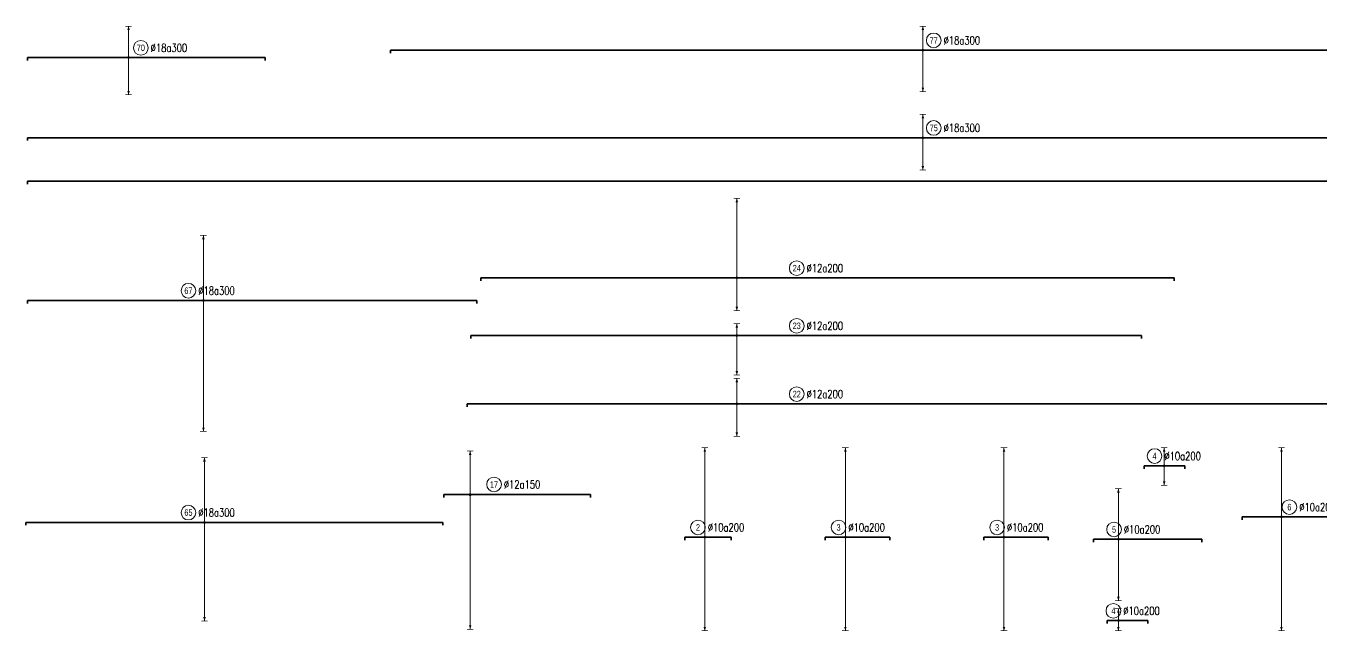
# Model space of a CAD drawing. Header units: millimetres. Extents: x -415354 to 592036, y -374841 to 139309.
# Drawn here: x 3330 to 82499, y 52380 to 89420 of the extents above; entities that cross this region are included whole.
import ezdxf
from ezdxf.enums import TextEntityAlignment as Align

# ---------------------------------------------------------------- set-up
doc = ezdxf.new("R2010")
doc.units = ezdxf.units.MM
doc.header["$MEASUREMENT"] = 0
for name, color, linetype, lineweight in [('NDC_S_DIM', 1, 'Continuous', 15), ('NDC_S_REBAR', 4, 'Continuous', 35), ('NDC_S_VN TEXT', 7, 'Continuous', 20)]:
    doc.layers.add(name, color=color, linetype=linetype, lineweight=lineweight)
doc.styles.add('ARIAL', font='arial.ttf', dxfattribs={"width": 0.8})
doc.styles.add('NDC_EN TXT', font='romans.shx', dxfattribs={"width": 0.8})

# ---------------------------------------------------------------- blocks, each defined once
blk = doc.blocks.new('*U120')
at = {"layer": 'NDC_S_REBAR'}
for p, q in [((0, 0), (-524.29, 0)), ((-524.29, 0), (-524.29, -0.9)), ((-524.29, -0.9), (-524.29, -0.9))]:
    blk.add_line(p, q, dxfattribs=at)
at = {"layer": 'NDC_S_VN TEXT', "style": 'ARIAL', "width": 0.8}
blk.add_attdef('KHT', text='', height=2, dxfattribs=at).set_placement((2.1, 3), align=Align.MIDDLE_CENTER)
at = {"layer": 'NDC_S_VN TEXT', "color": 3, "style": 'NDC_EN TXT', "width": 0.75}
blk.add_attdef('DKT', (5.1, 1.75), '', height=2.5, dxfattribs=at)
blk = doc.blocks.new('*U73')
h = blk.add_hatch(color=6)
edge = h.paths.add_edge_path()
edge.add_arc((0.3, 0), 0.3, 0, 360)
at = {"layer": 'NDC_S_DIM', "color": 8}
for q in [(0.3, 5.53), (0.3, -5.97)]:
    blk.add_line((0.3, 0), q, dxfattribs=at)
for points in [[(-0.7, 5.53, 0.2, 0.2, 0), (1.3, 5.53, 0, 0, 0)], [(-0.7, -5.97, 0.2, 0.2, 0), (1.3, -5.97, 0, 0, 0)]]:
    blk.add_lwpolyline(points, format="xyseb", dxfattribs=at)
at = {"layer": 'NDC_S_DIM'}
blk.add_circle((-2.64, 3), 2.25, dxfattribs=at)
at = {"layer": 'NDC_S_DIM', "color": 6}
blk.add_circle((0.3, 0), 0.3, dxfattribs=at)
at = {"layer": 'NDC_S_DIM', "color": 8}
for points in [[(-0.1, 4.33), (0.3, 5.53), (0.7, 4.33)], [(-0.1, -4.77), (0.3, -5.97), (0.7, -4.77)]]:
    blk.add_solid(points, dxfattribs=at)
at = {"layer": 'NDC_S_REBAR'}
for p, q in [((0, 0), (-5.85, 0)), ((-5.85, 0), (-5.85, -0.9)), ((0, 0), (6.6, 0)), ((6.6, 0), (6.6, -0.9)), ((-5.85, -0.9), (-5.85, -0.9)), ((6.6, -0.9), (6.6, -0.9))]:
    blk.add_line(p, q, dxfattribs=at)
at = {"layer": 'NDC_S_VN TEXT', "style": 'ARIAL', "width": 0.8}
blk.add_attdef('KHT', text='', height=2, dxfattribs=at).set_placement((-2.64, 3), align=Align.MIDDLE_CENTER)
at = {"layer": 'NDC_S_VN TEXT', "color": 3, "style": 'NDC_EN TXT', "width": 0.75}
blk.add_attdef('DKT', (0.36, 1.75), '', height=2.5, dxfattribs=at)
blk = doc.blocks.new('*U74')
h = blk.add_hatch(color=6)
edge = h.paths.add_edge_path()
edge.add_arc((0.3, 0), 0.3, 0, 360)
at = {"layer": 'NDC_S_DIM', "color": 8}
for q in [(0.3, 15.49), (0.3, -18.76)]:
    blk.add_line((0.3, 0), q, dxfattribs=at)
for points in [[(-0.7, 15.49, 0.2, 0.2, 0), (1.3, 15.49, 0, 0, 0)], [(-0.7, -18.76, 0.2, 0.2, 0), (1.3, -18.76, 0, 0, 0)]]:
    blk.add_lwpolyline(points, format="xyseb", dxfattribs=at)
at = {"layer": 'NDC_S_DIM'}
blk.add_circle((-1.03, 3), 2.25, dxfattribs=at)
at = {"layer": 'NDC_S_DIM', "color": 6}
blk.add_circle((0.3, 0), 0.3, dxfattribs=at)
at = {"layer": 'NDC_S_DIM', "color": 8}
for points in [[(-0.1, 14.29), (0.3, 15.49), (0.7, 14.29)], [(-0.1, -17.56), (0.3, -18.76), (0.7, -17.56)]]:
    blk.add_solid(points, dxfattribs=at)
at = {"layer": 'NDC_S_REBAR'}
for p, q in [((0, 0), (-7.35, 0)), ((-7.35, 0), (-7.35, -0.9)), ((0, 0), (25.85, 0)), ((25.85, 0), (25.85, -0.9)), ((-7.35, -0.9), (-7.35, -0.9)), ((25.85, -0.9), (25.85, -0.9))]:
    blk.add_line(p, q, dxfattribs=at)
at = {"layer": 'NDC_S_VN TEXT', "style": 'ARIAL', "width": 0.8}
blk.add_attdef('KHT', text='', height=2, dxfattribs=at).set_placement((-1.03, 3), align=Align.MIDDLE_CENTER)
at = {"layer": 'NDC_S_VN TEXT', "color": 3, "style": 'NDC_EN TXT', "width": 0.75}
blk.add_attdef('DKT', (1.97, 1.75), '', height=2.5, dxfattribs=at)
blk = doc.blocks.new('*U81')
h = blk.add_hatch(color=6)
edge = h.paths.add_edge_path()
edge.add_arc((0.3, 0), 0.3, 0, 360)
at = {"layer": 'NDC_S_DIM', "color": 8}
for q in [(0.3, 3.63), (0.3, -3.12)]:
    blk.add_line((0.3, 0), q, dxfattribs=at)
for points in [[(-0.7, 3.63, 0.2, 0.2, 0), (1.3, 3.63, 0, 0, 0)], [(-0.7, -3.12, 0.2, 0.2, 0), (1.3, -3.12, 0, 0, 0)]]:
    blk.add_lwpolyline(points, format="xyseb", dxfattribs=at)
at = {"layer": 'NDC_S_DIM'}
blk.add_circle((-1.22, 3), 2.25, dxfattribs=at)
at = {"layer": 'NDC_S_DIM', "color": 6}
blk.add_circle((0.3, 0), 0.3, dxfattribs=at)
at = {"layer": 'NDC_S_DIM', "color": 8}
for points in [[(-0.1, 2.43), (0.3, 3.63), (0.7, 2.43)], [(-0.1, -1.92), (0.3, -3.12), (0.7, -1.92)]]:
    blk.add_solid(points, dxfattribs=at)
at = {"layer": 'NDC_S_REBAR'}
for p, q in [((0, 0), (-3.1, 0)), ((-3.1, 0), (-3.1, -0.9)), ((0, 0), (9.35, 0)), ((9.35, 0), (9.35, -0.9)), ((-3.1, -0.9), (-3.1, -0.9)), ((9.35, -0.9), (9.35, -0.9))]:
    blk.add_line(p, q, dxfattribs=at)
at = {"layer": 'NDC_S_VN TEXT', "style": 'ARIAL', "width": 0.8}
blk.add_attdef('KHT', text='', height=2, dxfattribs=at).set_placement((-1.22, 3), align=Align.MIDDLE_CENTER)
at = {"layer": 'NDC_S_VN TEXT', "color": 3, "style": 'NDC_EN TXT', "width": 0.75}
blk.add_attdef('DKT', (1.78, 1.75), '', height=2.5, dxfattribs=at)
blk = doc.blocks.new('*U692')
h = blk.add_hatch(color=6)
edge = h.paths.add_edge_path()
edge.add_arc((0.3, 0), 0.3, 0, 360)
at = {"layer": 'NDC_S_DIM', "color": 8}
for q in [(0.3, 27.37), (0.3, -28.63)]:
    blk.add_line((0.3, 0), q, dxfattribs=at)
for points in [[(-0.7, 27.37, 0.2, 0.2, 0), (1.3, 27.37, 0, 0, 0)], [(-0.7, -28.63, 0.2, 0.2, 0), (1.3, -28.63, 0, 0, 0)]]:
    blk.add_lwpolyline(points, format="xyseb", dxfattribs=at)
at = {"layer": 'NDC_S_DIM'}
blk.add_circle((-1.79, 3), 2.25, dxfattribs=at)
at = {"layer": 'NDC_S_DIM', "color": 6}
blk.add_circle((0.3, 0), 0.3, dxfattribs=at)
at = {"layer": 'NDC_S_DIM', "color": 8}
for points in [[(-0.1, 26.17), (0.3, 27.37), (0.7, 26.17)], [(-0.1, -27.43), (0.3, -28.63), (0.7, -27.43)]]:
    blk.add_solid(points, dxfattribs=at)
at = {"layer": 'NDC_S_REBAR'}
for p, q in [((0, 0), (-5.85, 0)), ((-5.85, 0), (-5.85, -0.9)), ((0, 0), (13.85, 0)), ((13.85, 0), (13.85, -0.9)), ((-5.85, -0.9), (-5.85, -0.9)), ((13.85, -0.9), (13.85, -0.9))]:
    blk.add_line(p, q, dxfattribs=at)
at = {"layer": 'NDC_S_VN TEXT', "style": 'ARIAL', "width": 0.8}
blk.add_attdef('KHT', text='', height=2, dxfattribs=at).set_placement((-1.79, 3), align=Align.MIDDLE_CENTER)
at = {"layer": 'NDC_S_VN TEXT', "color": 3, "style": 'NDC_EN TXT', "width": 0.75}
blk.add_attdef('DKT', (1.21, 1.75), '', height=2.5, dxfattribs=at)
blk = doc.blocks.new('*U122')
h = blk.add_hatch(color=6)
edge = h.paths.add_edge_path()
edge.add_arc((-1.67, 0), 0.3, 0, 360)
at = {"layer": 'NDC_S_DIM', "color": 8}
for q in [(-1.67, 9.62), (-1.67, -11.38)]:
    blk.add_line((-1.67, 0), q, dxfattribs=at)
for points in [[(-2.67, 9.62, 0.2, 0.2, 0), (-0.67, 9.62, 0, 0, 0)], [(-2.67, -11.38, 0.2, 0.2, 0), (-0.67, -11.38, 0, 0, 0)]]:
    blk.add_lwpolyline(points, format="xyseb", dxfattribs=at)
at = {"layer": 'NDC_S_DIM'}
blk.add_circle((2.1, 3), 2.25, dxfattribs=at)
at = {"layer": 'NDC_S_DIM', "color": 6}
blk.add_circle((-1.67, 0), 0.3, dxfattribs=at)
at = {"layer": 'NDC_S_DIM', "color": 8}
for points in [[(-2.07, 8.42), (-1.67, 9.62), (-1.27, 8.42)], [(-2.07, -10.18), (-1.67, -11.38), (-1.27, -10.18)]]:
    blk.add_solid(points, dxfattribs=at)
at = {"layer": 'NDC_S_REBAR'}
for p, q in [((0, 0), (-32.56, 0)), ((-32.56, 0), (-32.56, -0.9)), ((0, 0), (40.14, 0)), ((40.14, 0), (40.14, -0.9)), ((-32.56, -0.9), (-32.56, -0.9)), ((40.14, -0.9), (40.14, -0.9))]:
    blk.add_line(p, q, dxfattribs=at)
at = {"layer": 'NDC_S_VN TEXT', "style": 'ARIAL', "width": 0.8}
blk.add_attdef('KHT', text='', height=2, dxfattribs=at).set_placement((2.1, 3), align=Align.MIDDLE_CENTER)
at = {"layer": 'NDC_S_VN TEXT', "color": 3, "style": 'NDC_EN TXT', "width": 0.75}
blk.add_attdef('DKT', (5.1, 1.75), '', height=2.5, dxfattribs=at)
blk = doc.blocks.new('*U127')
h = blk.add_hatch(color=6)
edge = h.paths.add_edge_path()
edge.add_arc((-12.87, 0), 0.3, 0, 360)
at = {"layer": 'NDC_S_DIM', "color": 8}
for q in [(-12.87, 7.36), (-12.87, -12.64)]:
    blk.add_line((-12.87, 0), q, dxfattribs=at)
for points in [[(-13.87, 7.36, 0.2, 0.2, 0), (-11.87, 7.36, 0, 0, 0)], [(-13.87, -12.64, 0.2, 0.2, 0), (-11.87, -12.64, 0, 0, 0)]]:
    blk.add_lwpolyline(points, format="xyseb", dxfattribs=at)
at = {"layer": 'NDC_S_DIM'}
blk.add_circle((-9.54, 3), 2.25, dxfattribs=at)
at = {"layer": 'NDC_S_DIM', "color": 6}
blk.add_circle((-12.87, 0), 0.3, dxfattribs=at)
at = {"layer": 'NDC_S_DIM', "color": 8}
for points in [[(-13.27, 6.16), (-12.87, 7.36), (-12.47, 6.16)], [(-13.27, -11.44), (-12.87, -12.64), (-12.47, -11.44)]]:
    blk.add_solid(points, dxfattribs=at)
at = {"layer": 'NDC_S_REBAR'}
for p, q in [((0, 0), (-175.72, 0)), ((-175.72, 0), (-175.72, -0.9)), ((0, 0), (127.48, 0)), ((127.48, 0), (127.48, -0.9)), ((-175.72, -0.9), (-175.72, -0.9)), ((127.48, -0.9), (127.48, -0.9))]:
    blk.add_line(p, q, dxfattribs=at)
at = {"layer": 'NDC_S_VN TEXT', "style": 'ARIAL', "width": 0.8}
blk.add_attdef('KHT', text='', height=2, dxfattribs=at).set_placement((-9.54, 3), align=Align.MIDDLE_CENTER)
at = {"layer": 'NDC_S_VN TEXT', "color": 3, "style": 'NDC_EN TXT', "width": 0.75}
blk.add_attdef('DKT', (-6.54, 1.75), '', height=2.5, dxfattribs=at)
blk = doc.blocks.new('*U132')
h = blk.add_hatch(color=6)
edge = h.paths.add_edge_path()
edge.add_arc((-12.87, 0), 0.3, 0, 360)
at = {"layer": 'NDC_S_DIM', "color": 8}
for q in [(-12.87, 7.12), (-12.87, -9.88)]:
    blk.add_line((-12.87, 0), q, dxfattribs=at)
for points in [[(-13.87, 7.12, 0.2, 0.2, 0), (-11.87, 7.12, 0, 0, 0)], [(-13.87, -9.88, 0.2, 0.2, 0), (-11.87, -9.88, 0, 0, 0)]]:
    blk.add_lwpolyline(points, format="xyseb", dxfattribs=at)
at = {"layer": 'NDC_S_DIM'}
blk.add_circle((-9.54, 3), 2.25, dxfattribs=at)
at = {"layer": 'NDC_S_DIM', "color": 6}
blk.add_circle((-12.87, 0), 0.3, dxfattribs=at)
at = {"layer": 'NDC_S_DIM', "color": 8}
for points in [[(-13.27, 5.92), (-12.87, 7.12), (-12.47, 5.92)], [(-13.27, -8.68), (-12.87, -9.88), (-12.47, -8.68)]]:
    blk.add_solid(points, dxfattribs=at)
at = {"layer": 'NDC_S_REBAR'}
for p, q in [((0, 0), (-286.72, 0)), ((-286.72, 0), (-286.72, -0.9)), ((0, 0), (127.5, 0)), ((-286.72, -0.9), (-286.72, -0.9))]:
    blk.add_line(p, q, dxfattribs=at)
at = {"layer": 'NDC_S_VN TEXT', "style": 'ARIAL', "width": 0.8}
blk.add_attdef('KHT', text='', height=2, dxfattribs=at).set_placement((-9.54, 3), align=Align.MIDDLE_CENTER)
at = {"layer": 'NDC_S_VN TEXT', "color": 3, "style": 'NDC_EN TXT', "width": 0.75}
blk.add_attdef('DKT', (-6.54, 1.75), '', height=2.5, dxfattribs=at)
blk = doc.blocks.new('*U139')
h = blk.add_hatch(color=6)
edge = h.paths.add_edge_path()
edge.add_arc((21.24, 0), 0.3, 0, 360)
at = {"layer": 'NDC_S_DIM', "color": 8}
for q in [(21.24, 19.93), (21.24, -40.07)]:
    blk.add_line((21.24, 0), q, dxfattribs=at)
for points in [[(20.24, 19.93, 0.2, 0.2, 0), (22.24, 19.93, 0, 0, 0)], [(20.24, -40.07, 0.2, 0.2, 0), (22.24, -40.07, 0, 0, 0)]]:
    blk.add_lwpolyline(points, format="xyseb", dxfattribs=at)
at = {"layer": 'NDC_S_DIM'}
blk.add_circle((16.66, 3), 2.25, dxfattribs=at)
at = {"layer": 'NDC_S_DIM', "color": 6}
blk.add_circle((21.24, 0), 0.3, dxfattribs=at)
at = {"layer": 'NDC_S_DIM', "color": 8}
for points in [[(20.84, 18.73), (21.24, 19.93), (21.64, 18.73)], [(20.84, -38.87), (21.24, -40.07), (21.64, -38.87)]]:
    blk.add_solid(points, dxfattribs=at)
at = {"layer": 'NDC_S_REBAR'}
for p, q in [((0, 0), (-32.56, 0)), ((-32.56, 0), (-32.56, -0.9)), ((0, 0), (104.89, 0)), ((104.89, 0), (104.89, -0.9)), ((-32.56, -0.9), (-32.56, -0.9)), ((104.89, -0.9), (104.89, -0.9))]:
    blk.add_line(p, q, dxfattribs=at)
at = {"layer": 'NDC_S_VN TEXT', "style": 'ARIAL', "width": 0.8}
blk.add_attdef('KHT', text='', height=2, dxfattribs=at).set_placement((16.66, 3), align=Align.MIDDLE_CENTER)
at = {"layer": 'NDC_S_VN TEXT', "color": 3, "style": 'NDC_EN TXT', "width": 0.75}
blk.add_attdef('DKT', (19.66, 1.75), '', height=2.5, dxfattribs=at)
blk = doc.blocks.new('*U145')
h = blk.add_hatch(color=6)
edge = h.paths.add_edge_path()
edge.add_arc((21.56, 0), 0.3, 0, 360)
at = {"layer": 'NDC_S_DIM', "color": 8}
for q in [(21.56, 19.82), (21.56, -30.18)]:
    blk.add_line((21.56, 0), q, dxfattribs=at)
for points in [[(20.56, 19.82, 0.2, 0.2, 0), (22.56, 19.82, 0, 0, 0)], [(20.56, -30.18, 0.2, 0.2, 0), (22.56, -30.18, 0, 0, 0)]]:
    blk.add_lwpolyline(points, format="xyseb", dxfattribs=at)
at = {"layer": 'NDC_S_DIM'}
blk.add_circle((16.66, 3), 2.25, dxfattribs=at)
at = {"layer": 'NDC_S_DIM', "color": 6}
blk.add_circle((21.56, 0), 0.3, dxfattribs=at)
at = {"layer": 'NDC_S_DIM', "color": 8}
for points in [[(21.16, 18.62), (21.56, 19.82), (21.96, 18.62)], [(21.16, -28.98), (21.56, -30.18), (21.96, -28.98)]]:
    blk.add_solid(points, dxfattribs=at)
at = {"layer": 'NDC_S_REBAR'}
for p, q in [((0, 0), (-33.06, 0)), ((-33.06, 0), (-33.06, -0.9)), ((0, 0), (94.49, 0)), ((94.49, 0), (94.49, -0.9)), ((-33.06, -0.9), (-33.06, -0.9)), ((94.49, -0.9), (94.49, -0.9))]:
    blk.add_line(p, q, dxfattribs=at)
at = {"layer": 'NDC_S_VN TEXT', "style": 'ARIAL', "width": 0.8}
blk.add_attdef('KHT', text='', height=2, dxfattribs=at).set_placement((16.66, 3), align=Align.MIDDLE_CENTER)
at = {"layer": 'NDC_S_VN TEXT', "color": 3, "style": 'NDC_EN TXT', "width": 0.75}
blk.add_attdef('DKT', (19.66, 1.75), '', height=2.5, dxfattribs=at)
blk = doc.blocks.new('*U156')
h = blk.add_hatch(color=6)
edge = h.paths.add_edge_path()
edge.add_arc((-1.67, 0), 0.3, 0, 360)
at = {"layer": 'NDC_S_DIM', "color": 8}
for q in [(-1.67, 3.68), (-1.67, -12.07)]:
    blk.add_line((-1.67, 0), q, dxfattribs=at)
for points in [[(-2.67, 3.68, 0.2, 0.2, 0), (-0.67, 3.68, 0, 0, 0)], [(-2.67, -12.07, 0.2, 0.2, 0), (-0.67, -12.07, 0, 0, 0)]]:
    blk.add_lwpolyline(points, format="xyseb", dxfattribs=at)
at = {"layer": 'NDC_S_DIM'}
blk.add_circle((16.66, 3), 2.25, dxfattribs=at)
at = {"layer": 'NDC_S_DIM', "color": 6}
blk.add_circle((-1.67, 0), 0.3, dxfattribs=at)
at = {"layer": 'NDC_S_DIM', "color": 8}
for points in [[(-2.07, 2.48), (-1.67, 3.68), (-1.27, 2.48)], [(-2.07, -10.87), (-1.67, -12.07), (-1.27, -10.87)]]:
    blk.add_solid(points, dxfattribs=at)
at = {"layer": 'NDC_S_REBAR'}
for p, q in [((0, 0), (-83.05, 0)), ((-83.05, 0), (-83.05, -0.9)), ((0, 0), (122.08, 0)), ((122.08, 0), (122.08, -0.9)), ((-83.05, -0.9), (-83.05, -0.9)), ((122.08, -0.9), (122.08, -0.9))]:
    blk.add_line(p, q, dxfattribs=at)
at = {"layer": 'NDC_S_VN TEXT', "style": 'ARIAL', "width": 0.8}
blk.add_attdef('KHT', text='', height=2, dxfattribs=at).set_placement((16.66, 3), align=Align.MIDDLE_CENTER)
at = {"layer": 'NDC_S_VN TEXT', "color": 3, "style": 'NDC_EN TXT', "width": 0.75}
blk.add_attdef('DKT', (19.66, 1.75), '', height=2.5, dxfattribs=at)
blk = doc.blocks.new('*U159')
h = blk.add_hatch(color=6)
edge = h.paths.add_edge_path()
edge.add_arc((-1.67, 0), 0.3, 0, 360)
at = {"layer": 'NDC_S_DIM', "color": 8}
for q in [(-1.67, 13.34), (-1.67, -41.16)]:
    blk.add_line((-1.67, 0), q, dxfattribs=at)
for points in [[(-2.67, 13.34, 0.2, 0.2, 0), (-0.67, 13.34, 0, 0, 0)], [(-2.67, -41.16, 0.2, 0.2, 0), (-0.67, -41.16, 0, 0, 0)]]:
    blk.add_lwpolyline(points, format="xyseb", dxfattribs=at)
at = {"layer": 'NDC_S_DIM'}
blk.add_circle((5.62, 3.12), 2.25, dxfattribs=at)
at = {"layer": 'NDC_S_DIM', "color": 6}
blk.add_circle((-1.67, 0), 0.3, dxfattribs=at)
at = {"layer": 'NDC_S_DIM', "color": 8}
for points in [[(-2.07, 12.14), (-1.67, 13.34), (-1.27, 12.14)], [(-2.07, -39.96), (-1.67, -41.16), (-1.27, -39.96)]]:
    blk.add_solid(points, dxfattribs=at)
at = {"layer": 'NDC_S_REBAR'}
for p, q in [((0, 0), (-9.72, 0)), ((-9.72, 0), (-9.72, -0.9)), ((0, 0), (35.13, 0)), ((35.13, 0), (35.13, -0.9)), ((-9.72, -0.9), (-9.72, -0.9)), ((35.13, -0.9), (35.13, -0.9))]:
    blk.add_line(p, q, dxfattribs=at)
at = {"layer": 'NDC_S_VN TEXT', "style": 'ARIAL', "width": 0.8}
blk.add_attdef('KHT', text='', height=2, dxfattribs=at).set_placement((5.62, 3.12), align=Align.MIDDLE_CENTER)
at = {"layer": 'NDC_S_VN TEXT', "color": 3, "style": 'NDC_EN TXT', "width": 0.75}
blk.add_attdef('DKT', (8.62, 1.87), '', height=2.5, dxfattribs=at)
blk = doc.blocks.new('*U160')
h = blk.add_hatch(color=6)
edge = h.paths.add_edge_path()
edge.add_arc((0.3, 0), 0.3, 0, 360)
at = {"layer": 'NDC_S_DIM', "color": 8}
for q in [(0.3, 21.16), (0.3, -34.84)]:
    blk.add_line((0.3, 0), q, dxfattribs=at)
for points in [[(-0.7, 21.16, 0.2, 0.2, 0), (1.3, 21.16, 0, 0, 0)], [(-0.7, -34.84, 0.2, 0.2, 0), (1.3, -34.84, 0, 0, 0)]]:
    blk.add_lwpolyline(points, format="xyseb", dxfattribs=at)
at = {"layer": 'NDC_S_DIM'}
blk.add_circle((2.74, 3), 2.25, dxfattribs=at)
at = {"layer": 'NDC_S_DIM', "color": 6}
blk.add_circle((0.3, 0), 0.3, dxfattribs=at)
at = {"layer": 'NDC_S_DIM', "color": 8}
for points in [[(-0.1, 19.96), (0.3, 21.16), (0.7, 19.96)], [(-0.1, -33.64), (0.3, -34.84), (0.7, -33.64)]]:
    blk.add_solid(points, dxfattribs=at)
at = {"layer": 'NDC_S_REBAR'}
for p, q in [((0, 0), (-11.72, 0)), ((-11.72, 0), (-11.72, -0.9)), ((0, 0), (19.48, 0)), ((19.48, 0), (19.48, -0.9)), ((-11.72, -0.9), (-11.72, -0.9)), ((19.48, -0.9), (19.48, -0.9))]:
    blk.add_line(p, q, dxfattribs=at)
at = {"layer": 'NDC_S_VN TEXT', "style": 'ARIAL', "width": 0.8}
blk.add_attdef('KHT', text='', height=2, dxfattribs=at).set_placement((2.74, 3), align=Align.MIDDLE_CENTER)
at = {"layer": 'NDC_S_VN TEXT', "color": 3, "style": 'NDC_EN TXT', "width": 0.75}
blk.add_attdef('DKT', (5.74, 1.75), '', height=2.5, dxfattribs=at)
blk = doc.blocks.new('*U556')
h = blk.add_hatch(color=6)
edge = h.paths.add_edge_path()
edge.add_arc((-1.67, 0), 0.3, 0, 360)
at = {"layer": 'NDC_S_DIM', "color": 8}
for q in [(-1.67, 24.34), (-1.67, -9.96)]:
    blk.add_line((-1.67, 0), q, dxfattribs=at)
for points in [[(-2.67, 24.34, 0.2, 0.2, 0), (-0.67, 24.34, 0, 0, 0)], [(-2.67, -9.96, 0.2, 0.2, 0), (-0.67, -9.96, 0, 0, 0)]]:
    blk.add_lwpolyline(points, format="xyseb", dxfattribs=at)
at = {"layer": 'NDC_S_DIM'}
blk.add_circle((16.66, 3), 2.25, dxfattribs=at)
at = {"layer": 'NDC_S_DIM', "color": 6}
blk.add_circle((-1.67, 0), 0.3, dxfattribs=at)
at = {"layer": 'NDC_S_DIM', "color": 8}
for points in [[(-2.07, 23.14), (-1.67, 24.34), (-1.27, 23.14)], [(-2.07, -8.76), (-1.67, -9.96), (-1.27, -8.76)]]:
    blk.add_solid(points, dxfattribs=at)
at = {"layer": 'NDC_S_REBAR'}
for p, q in [((0, 0), (-80, 0)), ((-80, 0), (-80, -0.9)), ((0, 0), (132.09, 0)), ((132.09, 0), (132.09, -0.9)), ((-80, -0.9), (-80, -0.9)), ((132.09, -0.9), (132.09, -0.9))]:
    blk.add_line(p, q, dxfattribs=at)
at = {"layer": 'NDC_S_VN TEXT', "style": 'ARIAL', "width": 0.8}
blk.add_attdef('KHT', text='', height=2, dxfattribs=at).set_placement((16.66, 3), align=Align.MIDDLE_CENTER)
at = {"layer": 'NDC_S_VN TEXT', "color": 3, "style": 'NDC_EN TXT', "width": 0.75}
blk.add_attdef('DKT', (19.66, 1.75), '', height=2.5, dxfattribs=at)
blk = doc.blocks.new('*U571')
h = blk.add_hatch(color=6)
edge = h.paths.add_edge_path()
edge.add_arc((-1.67, 0), 0.3, 0, 360)
at = {"layer": 'NDC_S_DIM', "color": 8}
for q in [(-1.67, 7.83), (-1.67, -9.92)]:
    blk.add_line((-1.67, 0), q, dxfattribs=at)
for points in [[(-2.67, 7.83, 0.2, 0.2, 0), (-0.67, 7.83, 0, 0, 0)], [(-2.67, -9.92, 0.2, 0.2, 0), (-0.67, -9.92, 0, 0, 0)]]:
    blk.add_lwpolyline(points, format="xyseb", dxfattribs=at)
at = {"layer": 'NDC_S_DIM'}
blk.add_circle((16.66, 3), 2.25, dxfattribs=at)
at = {"layer": 'NDC_S_DIM', "color": 6}
blk.add_circle((-1.67, 0), 0.3, dxfattribs=at)
at = {"layer": 'NDC_S_DIM', "color": 8}
for points in [[(-2.07, 6.63), (-1.67, 7.83), (-1.27, 6.63)], [(-2.07, -8.72), (-1.67, -9.92), (-1.27, -8.72)]]:
    blk.add_solid(points, dxfattribs=at)
at = {"layer": 'NDC_S_REBAR'}
for p, q in [((0, 0), (-84.18, 0)), ((-84.18, 0), (-84.18, -0.9)), ((0, 0), (203.32, 0)), ((203.32, 0), (203.32, -0.9)), ((-84.18, -0.9), (-84.18, -0.9)), ((203.32, -0.9), (203.32, -0.9))]:
    blk.add_line(p, q, dxfattribs=at)
at = {"layer": 'NDC_S_VN TEXT', "style": 'ARIAL', "width": 0.8}
blk.add_attdef('KHT', text='', height=2, dxfattribs=at).set_placement((16.66, 3), align=Align.MIDDLE_CENTER)
at = {"layer": 'NDC_S_VN TEXT', "color": 3, "style": 'NDC_EN TXT', "width": 0.75}
blk.add_attdef('DKT', (19.66, 1.75), '', height=2.5, dxfattribs=at)
blk = doc.blocks.new('*U693')
h = blk.add_hatch(color=6)
edge = h.paths.add_edge_path()
edge.add_arc((0.3, 0), 0.3, 0, 360)
at = {"layer": 'NDC_S_DIM', "color": 8}
for q in [(0.3, 27.37), (0.3, -28.63)]:
    blk.add_line((0.3, 0), q, dxfattribs=at)
for points in [[(-0.7, 27.37, 0.2, 0.2, 0), (1.3, 27.37, 0, 0, 0)], [(-0.7, -28.63, 0.2, 0.2, 0), (1.3, -28.63, 0, 0, 0)]]:
    blk.add_lwpolyline(points, format="xyseb", dxfattribs=at)
at = {"layer": 'NDC_S_DIM'}
blk.add_circle((-1.79, 3), 2.25, dxfattribs=at)
at = {"layer": 'NDC_S_DIM', "color": 6}
blk.add_circle((0.3, 0), 0.3, dxfattribs=at)
at = {"layer": 'NDC_S_DIM', "color": 8}
for points in [[(-0.1, 26.17), (0.3, 27.37), (0.7, 26.17)], [(-0.1, -27.43), (0.3, -28.63), (0.7, -27.43)]]:
    blk.add_solid(points, dxfattribs=at)
at = {"layer": 'NDC_S_REBAR'}
for p, q in [((0, 0), (-5.85, 0)), ((-5.85, 0), (-5.85, -0.9)), ((0, 0), (8.35, 0)), ((8.35, 0), (8.35, -0.9)), ((-5.85, -0.9), (-5.85, -0.9)), ((8.35, -0.9), (8.35, -0.9))]:
    blk.add_line(p, q, dxfattribs=at)
at = {"layer": 'NDC_S_VN TEXT', "style": 'ARIAL', "width": 0.8}
blk.add_attdef('KHT', text='', height=2, dxfattribs=at).set_placement((-1.79, 3), align=Align.MIDDLE_CENTER)
at = {"layer": 'NDC_S_VN TEXT', "color": 3, "style": 'NDC_EN TXT', "width": 0.75}
blk.add_attdef('DKT', (1.21, 1.75), '', height=2.5, dxfattribs=at)

msp = doc.modelspace()

# ---------------------------------------------------------------- block references
at = {"xscale": 200, "yscale": 200, "zscale": 200}
for name, p, values in [('*U122', (9942, 87476.7), {'KHT': '70', 'DKT': '%%C18a300'}), ('*U127', (60774.3, 87928.6), {'KHT': '77', 'DKT': '%%C18a300'}), ('*U132', (60774.3, 82575.8), {'KHT': '75', 'DKT': '%%C18a300'}), ('*U556', (47153.1, 73992.3), {'KHT': '24', 'DKT': '%%C12a200'}), ('*U139', (9942, 72613.7), {'KHT': '67', 'DKT': '%%C18a300'}), ('*U156', (47153.1, 70463.6), {'KHT': '23', 'DKT': '%%C12a200'}), ('*U571', (47153.1, 66284.3), {'KHT': '22', 'DKT': '%%C12a200'}), ('*U159', (30843, 60731.4), {'KHT': '17', 'DKT': '%%C12a150'}), ('*U693', (44799.8, 58125.2), {'KHT': '2', 'DKT': '%%c10a200'}), ('*U692', (53399.8, 58125.2), {'KHT': '3', 'DKT': '%%c10a200'}), ('*U692', (63099.8, 58125.2), {'KHT': '3', 'DKT': '%%c10a200'}), ('*U73', (72899.8, 62494), {'KHT': '4', 'DKT': '%%c10a200'}), ('*U160', (80073.6, 59368.6), {'KHT': '6', 'DKT': '%%c10a200'}), ('*U145', (9942, 59035.8), {'KHT': '65', 'DKT': '%%C18a300'}), ('*U74', (70099, 58002.1), {'KHT': '5', 'DKT': '%%c10a200'}), ('*U81', (70099, 53023.1), {'KHT': '4', 'DKT': '%%c10a200'})]:
    msp.add_blockref(name, p, dxfattribs=at).add_auto_attribs(values)
msp.add_blockref('*U120', (108287.3, 79919), dxfattribs=at)

doc.saveas('drawing.dxf')
